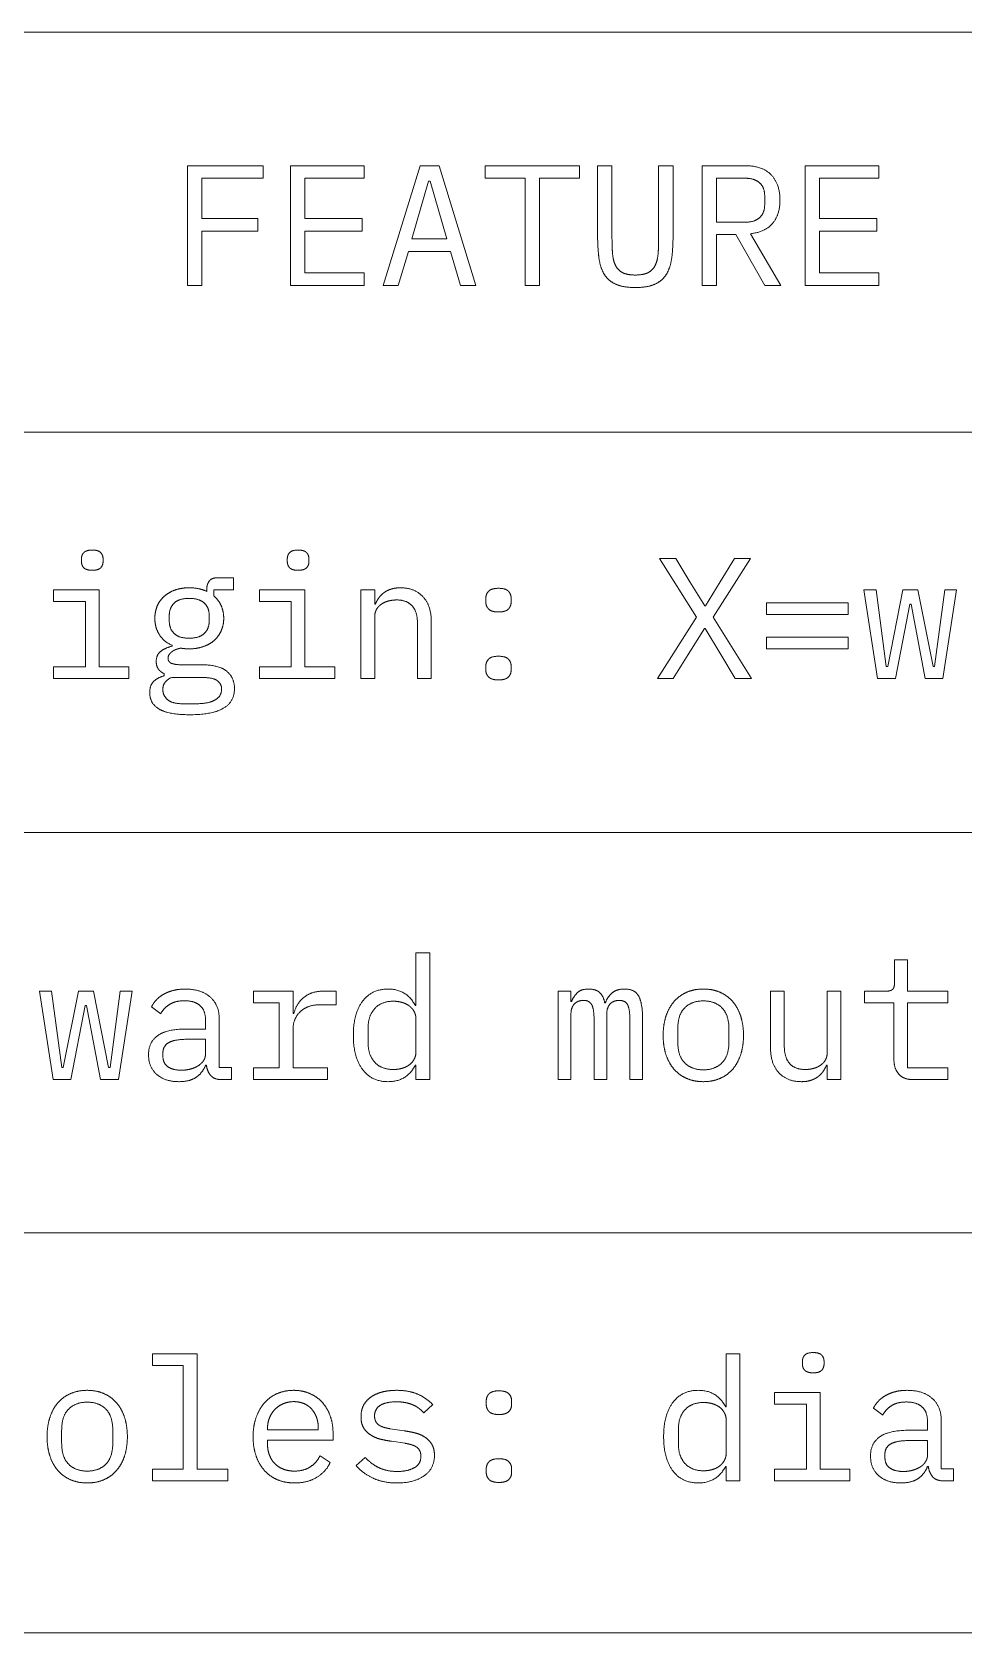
# Model space of a CAD drawing. Header units: millimetres. Extents: x 25 to 584, y 11 to 410.
# Drawn here: x 465.49 to 481.78, y 107.35 to 135.35 of the extents above; entities that cross this region are included whole.
import ezdxf

# ---------------------------------------------------------------- set-up
doc = ezdxf.new("R2010")
doc.units = ezdxf.units.MM
doc.layers.add('dims', color=7, linetype='Continuous', lineweight=5)

msp = doc.modelspace()

# ---------------------------------------------------------------- linework, layer by layer
at = {"layer": 'dims'}
for p, q in [((432.22, 135.35), (566.75, 135.35)), ((468.207, 133.011), (468.207, 130.917)), ((469.527, 133.011), (468.207, 133.011)), ((469.527, 132.792), (469.527, 133.011)), ((470.007, 133.011), (470.007, 130.917)), ((471.297, 133.011), (470.007, 133.011)), ((471.297, 132.792), (471.297, 133.011)), ((472.272, 133.011), (471.63, 130.917)), ((472.605, 133.011), (472.272, 133.011)), ((473.247, 130.917), (472.605, 133.011)), ((473.412, 133.011), (473.412, 132.792)), ((475.062, 133.011), (473.412, 133.011)), ((475.062, 132.792), (475.062, 133.011)), ((475.629, 133.011), (475.377, 133.011)), ((475.377, 133.011), (475.377, 131.814)), ((475.629, 131.754), (475.629, 133.011)), ((476.445, 133.011), (476.445, 131.754)), ((476.697, 133.011), (476.445, 133.011)), ((476.697, 131.814), (476.697, 133.011)), ((477.207, 133.011), (477.207, 130.917)), ((477.969, 133.011), (477.207, 133.011)), ((479.007, 133.011), (479.007, 130.917)), ((480.297, 133.011), (479.007, 133.011)), ((480.297, 132.792), (480.297, 133.011)), ((468.459, 132.792), (469.527, 132.792)), ((468.459, 132.087), (468.459, 132.792)), ((470.259, 132.792), (471.297, 132.792)), ((470.259, 132.087), (470.259, 132.792)), ((472.128, 131.733), (472.422, 132.744)), ((472.422, 132.744), (472.449, 132.744)), ((472.449, 132.744), (472.743, 131.733)), ((473.412, 132.792), (474.111, 132.792)), ((474.111, 132.792), (474.111, 130.917)), ((474.363, 132.792), (475.062, 132.792)), ((474.363, 130.917), (474.363, 132.792)), ((477.459, 132.792), (477.963, 132.792)), ((477.459, 132.024), (477.459, 132.792)), ((479.259, 132.792), (480.297, 132.792)), ((479.259, 132.087), (479.259, 132.792)), ((478.299, 132.486), (478.299, 132.33)), ((469.437, 132.087), (468.459, 132.087)), ((469.437, 131.868), (469.437, 132.087)), ((471.261, 132.087), (470.259, 132.087)), ((471.261, 131.868), (471.261, 132.087)), ((477.963, 132.024), (477.459, 132.024)), ((480.261, 132.087), (479.259, 132.087)), ((480.261, 131.868), (480.261, 132.087)), ((468.459, 131.868), (469.437, 131.868)), ((468.459, 130.917), (468.459, 131.868)), ((470.259, 131.868), (471.261, 131.868)), ((470.259, 131.136), (470.259, 131.868)), ((472.743, 131.733), (472.128, 131.733)), ((477.459, 130.917), (477.459, 131.811)), ((477.459, 131.811), (477.792, 131.811)), ((477.792, 131.811), (478.302, 130.917)), ((478.584, 130.917), (478.05, 131.823)), ((479.259, 131.868), (480.261, 131.868)), ((479.259, 131.136), (479.259, 131.868)), ((471.891, 130.917), (472.068, 131.514)), ((472.068, 131.514), (472.803, 131.514)), ((472.803, 131.514), (472.98, 130.917)), ((471.297, 131.136), (470.259, 131.136)), ((471.297, 130.917), (471.297, 131.136)), ((480.297, 131.136), (479.259, 131.136)), ((480.297, 130.917), (480.297, 131.136)), ((468.207, 130.917), (468.459, 130.917)), ((470.007, 130.917), (471.297, 130.917)), ((471.63, 130.917), (471.891, 130.917)), ((472.98, 130.917), (473.247, 130.917)), ((474.111, 130.917), (474.363, 130.917)), ((477.207, 130.917), (477.459, 130.917)), ((478.302, 130.917), (478.584, 130.917)), ((479.007, 130.917), (480.297, 130.917)), ((432.22, 128.35), (566.75, 128.35)), ((466.351, 126.137), (466.351, 126.089)), ((466.729, 126.089), (466.729, 126.137)), ((469.951, 126.137), (469.951, 126.089)), ((470.329, 126.089), (470.329, 126.137)), ((476.461, 126.14), (477.106, 125.114)), ((476.746, 126.14), (476.461, 126.14)), ((476.989, 125.735), (476.746, 126.14)), ((477.4, 125.117), (478.049, 126.14)), ((477.772, 126.14), (477.52, 125.735)), ((478.049, 126.14), (477.772, 126.14)), ((469.012, 125.804), (468.727, 125.804)), ((469.012, 125.594), (469.012, 125.804)), ((477.25, 125.312), (476.989, 125.735)), ((477.52, 125.735), (477.262, 125.312)), ((465.862, 125.594), (465.862, 125.39)), ((466.66, 125.594), (465.862, 125.594)), ((466.66, 124.25), (466.66, 125.594)), ((468.541, 125.594), (468.541, 125.567)), ((468.664, 125.594), (469.012, 125.594)), ((468.664, 125.489), (468.664, 125.594)), ((469.462, 125.594), (469.462, 125.39)), ((470.26, 125.594), (469.462, 125.594)), ((470.26, 124.25), (470.26, 125.594)), ((471.239, 125.594), (471.239, 124.046)), ((471.479, 125.594), (471.239, 125.594)), ((471.479, 125.342), (471.479, 125.594)), ((473.422, 125.441), (473.422, 125.387)), ((473.866, 125.387), (473.866, 125.441)), ((480.034, 125.594), (480.271, 124.046)), ((480.247, 125.594), (480.034, 125.594)), ((480.424, 124.256), (480.247, 125.594)), ((480.715, 125.594), (480.451, 124.256)), ((480.979, 125.594), (480.715, 125.594)), ((481.244, 124.256), (480.979, 125.594)), ((481.447, 125.594), (481.27, 124.256)), ((481.417, 124.046), (481.654, 125.594)), ((481.654, 125.594), (481.447, 125.594)), ((465.862, 125.39), (466.42, 125.39)), ((466.42, 125.39), (466.42, 124.25)), ((469.462, 125.39), (470.02, 125.39)), ((470.02, 125.39), (470.02, 124.25)), ((471.49, 125.342), (471.479, 125.342)), ((477.262, 125.312), (477.25, 125.312)), ((478.33, 125.366), (478.33, 125.162)), ((479.759, 125.366), (478.33, 125.366)), ((478.33, 125.162), (479.759, 125.162)), ((479.759, 125.162), (479.759, 125.366)), ((480.584, 124.046), (480.835, 125.342)), ((480.835, 125.342), (480.859, 125.342)), ((480.859, 125.342), (481.105, 124.046)), ((467.887, 125.054), (467.887, 125.141)), ((468.586, 125.141), (468.586, 125.054)), ((471.479, 124.046), (471.479, 125.12)), ((472.228, 124.997), (472.228, 124.046)), ((472.469, 124.046), (472.469, 125.039)), ((477.106, 125.114), (476.422, 124.046)), ((476.962, 124.463), (477.247, 124.919)), ((477.247, 124.919), (477.259, 124.919)), ((477.259, 124.919), (477.535, 124.463)), ((478.069, 124.046), (477.4, 125.117)), ((467.939, 124.622), (467.939, 124.61)), ((478.33, 124.766), (478.33, 124.562)), ((479.759, 124.766), (478.33, 124.766)), ((479.759, 124.562), (479.759, 124.766)), ((476.699, 124.046), (476.962, 124.463)), ((477.535, 124.463), (477.784, 124.046)), ((478.33, 124.562), (479.759, 124.562)), ((465.862, 124.25), (465.862, 124.046)), ((466.42, 124.25), (465.862, 124.25)), ((465.862, 124.046), (467.182, 124.046)), ((467.182, 124.25), (466.66, 124.25)), ((467.182, 124.046), (467.182, 124.25)), ((467.797, 124.127), (467.797, 124.091)), ((467.929, 124.061), (468.466, 124.061)), ((468.457, 124.283), (468.115, 124.283)), ((469.462, 124.25), (469.462, 124.046)), ((470.02, 124.25), (469.462, 124.25)), ((469.462, 124.046), (470.782, 124.046)), ((470.782, 124.25), (470.26, 124.25)), ((470.782, 124.046), (470.782, 124.25)), ((471.239, 124.046), (471.479, 124.046)), ((472.228, 124.046), (472.469, 124.046)), ((473.422, 124.253), (473.422, 124.199)), ((473.866, 124.199), (473.866, 124.253)), ((476.422, 124.046), (476.699, 124.046)), ((477.784, 124.046), (478.069, 124.046)), ((480.271, 124.046), (480.584, 124.046)), ((480.451, 124.256), (480.424, 124.256)), ((481.105, 124.046), (481.417, 124.046)), ((481.27, 124.256), (481.244, 124.256)), ((468.359, 123.602), (468.124, 123.602)), ((432.22, 121.35), (566.75, 121.35)), ((472.201, 119.248), (472.201, 118.324)), ((472.441, 119.248), (472.201, 119.248)), ((472.441, 117.028), (472.441, 119.248)), ((480.569, 119.122), (480.569, 118.717)), ((480.799, 119.122), (480.569, 119.122)), ((480.799, 118.576), (480.799, 119.122)), ((465.616, 118.576), (465.854, 117.028)), ((465.829, 118.576), (465.616, 118.576)), ((466.006, 117.238), (465.829, 118.576)), ((466.297, 118.576), (466.034, 117.238)), ((466.561, 118.576), (466.297, 118.576)), ((466.826, 117.238), (466.561, 118.576)), ((467.029, 118.576), (466.852, 117.238)), ((466.999, 117.028), (467.236, 118.576)), ((467.236, 118.576), (467.029, 118.576)), ((469.357, 118.576), (469.357, 118.372)), ((470.051, 118.576), (469.357, 118.576)), ((470.051, 118.186), (470.051, 118.576)), ((470.804, 118.576), (470.587, 118.576)), ((470.804, 118.336), (470.804, 118.576)), ((474.689, 118.576), (474.689, 117.028)), ((474.911, 118.576), (474.689, 118.576)), ((474.911, 118.396), (474.911, 118.576)), ((478.402, 118.576), (478.402, 117.583)), ((478.642, 118.576), (478.402, 118.576)), ((478.642, 117.625), (478.642, 118.576)), ((479.392, 118.576), (479.392, 117.502)), ((479.632, 118.576), (479.392, 118.576)), ((479.632, 117.028), (479.632, 118.576)), ((480.044, 118.576), (480.044, 118.372)), ((480.427, 118.576), (480.044, 118.576)), ((481.504, 118.576), (480.799, 118.576)), ((481.504, 118.372), (481.504, 118.576)), ((466.166, 117.028), (466.417, 118.324)), ((466.417, 118.324), (466.441, 118.324)), ((466.441, 118.324), (466.687, 117.028)), ((467.576, 118.3), (467.737, 118.18)), ((469.357, 118.372), (469.811, 118.372)), ((469.811, 118.372), (469.811, 117.232)), ((470.066, 118.186), (470.051, 118.186)), ((470.512, 118.336), (470.804, 118.336)), ((472.201, 118.324), (472.189, 118.324)), ((474.922, 118.396), (474.911, 118.396)), ((474.911, 117.028), (474.911, 118.165)), ((475.511, 118.369), (475.501, 118.369)), ((475.537, 117.028), (475.537, 118.165)), ((480.044, 118.372), (480.559, 118.372)), ((480.559, 118.372), (480.559, 117.382)), ((480.799, 118.372), (481.504, 118.372)), ((480.799, 117.232), (480.799, 118.372)), ((468.521, 117.913), (468.191, 117.913)), ((468.521, 118.066), (468.521, 117.913)), ((468.761, 117.238), (468.761, 118.09)), ((470.051, 117.232), (470.051, 117.901)), ((471.364, 117.67), (471.364, 117.934)), ((472.201, 118.081), (472.201, 117.523)), ((475.316, 118.063), (475.316, 117.028)), ((475.942, 118.063), (475.942, 117.028)), ((476.164, 117.028), (476.164, 118.102)), ((476.779, 117.691), (476.779, 117.913)), ((477.674, 117.913), (477.674, 117.691)), ((468.191, 117.733), (468.521, 117.733)), ((468.521, 117.733), (468.521, 117.478)), ((467.776, 117.436), (467.776, 117.499)), ((466.034, 117.238), (466.006, 117.238)), ((466.852, 117.238), (466.826, 117.238)), ((468.521, 117.28), (468.536, 117.28)), ((468.976, 117.238), (468.761, 117.238)), ((468.976, 117.028), (468.976, 117.238)), ((469.357, 117.232), (469.357, 117.028)), ((469.811, 117.232), (469.357, 117.232)), ((470.651, 117.232), (470.051, 117.232)), ((470.651, 117.028), (470.651, 117.232)), ((472.189, 117.28), (472.201, 117.28)), ((472.201, 117.28), (472.201, 117.028)), ((479.381, 117.28), (479.392, 117.28)), ((479.392, 117.28), (479.392, 117.028)), ((481.504, 117.232), (480.799, 117.232)), ((481.504, 117.028), (481.504, 117.232)), ((465.854, 117.028), (466.166, 117.028)), ((466.687, 117.028), (466.999, 117.028)), ((468.811, 117.028), (468.976, 117.028)), ((469.357, 117.028), (470.651, 117.028)), ((472.201, 117.028), (472.441, 117.028)), ((474.689, 117.028), (474.911, 117.028)), ((475.316, 117.028), (475.537, 117.028)), ((475.942, 117.028), (476.164, 117.028)), ((479.392, 117.028), (479.632, 117.028)), ((480.901, 117.028), (481.504, 117.028)), ((432.22, 114.35), (566.75, 114.35)), ((467.592, 112.23), (467.592, 112.026)), ((468.372, 112.23), (467.592, 112.23)), ((467.592, 112.026), (468.132, 112.026)), ((468.132, 112.026), (468.132, 110.214)), ((468.372, 110.214), (468.372, 112.23)), ((477.627, 112.23), (477.627, 111.306)), ((477.867, 112.23), (477.627, 112.23)), ((477.867, 110.01), (477.867, 112.23)), ((478.959, 112.101), (478.959, 112.053)), ((479.337, 112.053), (479.337, 112.101)), ((478.47, 111.558), (478.47, 111.354)), ((479.268, 111.558), (478.47, 111.558)), ((479.268, 110.214), (479.268, 111.558)), ((472.338, 111.198), (472.494, 111.345)), ((473.43, 111.405), (473.43, 111.351)), ((473.874, 111.351), (473.874, 111.405)), ((477.627, 111.306), (477.615, 111.306)), ((478.47, 111.354), (479.028, 111.354)), ((479.028, 111.354), (479.028, 110.214)), ((480.201, 111.282), (480.363, 111.162)), ((466.005, 110.673), (466.005, 110.895)), ((466.899, 110.895), (466.899, 110.673)), ((469.605, 110.904), (469.605, 110.925)), ((470.493, 110.904), (469.605, 110.904)), ((470.493, 110.937), (470.493, 110.904)), ((471.993, 110.886), (471.75, 110.922)), ((476.79, 110.652), (476.79, 110.916)), ((477.627, 111.063), (477.627, 110.505)), ((481.146, 110.895), (480.816, 110.895)), ((481.146, 111.048), (481.146, 110.895)), ((481.386, 110.22), (481.386, 111.072)), ((469.605, 110.724), (470.751, 110.724)), ((469.605, 110.652), (469.605, 110.724)), ((470.751, 110.724), (470.751, 110.838)), ((471.771, 110.703), (472.014, 110.667)), ((480.816, 110.715), (481.146, 110.715)), ((481.146, 110.715), (481.146, 110.46)), ((470.7, 110.331), (470.523, 110.451)), ((471.315, 110.418), (471.153, 110.277)), ((480.402, 110.418), (480.402, 110.481)), ((467.592, 110.214), (467.592, 110.01)), ((468.132, 110.214), (467.592, 110.214)), ((468.912, 110.214), (468.372, 110.214)), ((468.912, 110.01), (468.912, 110.214)), ((473.43, 110.217), (473.43, 110.163)), ((473.874, 110.163), (473.874, 110.217)), ((477.615, 110.262), (477.627, 110.262)), ((477.627, 110.262), (477.627, 110.01)), ((478.47, 110.214), (478.47, 110.01)), ((479.028, 110.214), (478.47, 110.214)), ((479.79, 110.214), (479.268, 110.214)), ((479.79, 110.01), (479.79, 110.214)), ((481.146, 110.262), (481.161, 110.262)), ((481.602, 110.22), (481.386, 110.22)), ((481.602, 110.01), (481.602, 110.22)), ((467.592, 110.01), (468.912, 110.01)), ((477.627, 110.01), (477.867, 110.01)), ((478.47, 110.01), (479.79, 110.01)), ((481.437, 110.01), (481.602, 110.01)), ((432.22, 107.35), (566.75, 107.35))]:
    msp.add_line(p, q, dxfattribs=at)
for points in [[(477.969, 133.011), (478.26, 133.011), (478.413, 132.852)], [(478.211, 132.712), (478.122, 132.792), (477.963, 132.792)], [(478.413, 132.852), (478.566, 132.693), (478.566, 132.408)], [(478.299, 132.486), (478.299, 132.633), (478.211, 132.712)], [(478.211, 132.104), (478.299, 132.183), (478.299, 132.33)], [(478.566, 132.408), (478.566, 132.153), (478.434, 132)], [(477.963, 132.024), (478.122, 132.024), (478.211, 132.104)], [(478.434, 132), (478.302, 131.847), (478.05, 131.823)], [(475.4, 131.406), (475.377, 131.58), (475.377, 131.814)], [(475.629, 131.754), (475.629, 131.601), (475.638, 131.481)], [(476.436, 131.481), (476.445, 131.601), (476.445, 131.754)], [(476.697, 131.814), (476.697, 131.58), (476.675, 131.406)], [(475.492, 131.115), (475.422, 131.232), (475.4, 131.406)], [(475.638, 131.481), (475.647, 131.361), (475.686, 131.276)], [(476.388, 131.276), (476.427, 131.361), (476.436, 131.481)], [(476.675, 131.406), (476.652, 131.232), (476.582, 131.115)], [(475.694, 130.94), (475.563, 130.998), (475.492, 131.115)], [(475.686, 131.276), (475.725, 131.19), (475.807, 131.145)], [(475.807, 131.145), (475.89, 131.1), (476.037, 131.1)], [(476.037, 131.1), (476.184, 131.1), (476.267, 131.145)], [(476.267, 131.145), (476.349, 131.19), (476.388, 131.276)], [(476.582, 131.115), (476.511, 130.998), (476.381, 130.94)], [(476.037, 130.881), (475.824, 130.881), (475.694, 130.94)], [(476.381, 130.94), (476.25, 130.881), (476.037, 130.881)], [(466.393, 126.246), (466.435, 126.29), (466.54, 126.29)], [(466.54, 126.29), (466.645, 126.29), (466.687, 126.246)], [(469.993, 126.246), (470.035, 126.29), (470.14, 126.29)], [(470.14, 126.29), (470.245, 126.29), (470.287, 126.246)], [(466.351, 126.137), (466.351, 126.203), (466.393, 126.246)], [(466.393, 125.979), (466.351, 126.023), (466.351, 126.089)], [(466.687, 126.246), (466.729, 126.203), (466.729, 126.137)], [(466.729, 126.089), (466.729, 126.023), (466.687, 125.979)], [(469.951, 126.137), (469.951, 126.203), (469.993, 126.246)], [(469.993, 125.979), (469.951, 126.023), (469.951, 126.089)], [(470.287, 126.246), (470.329, 126.203), (470.329, 126.137)], [(470.329, 126.089), (470.329, 126.023), (470.287, 125.979)], [(466.54, 125.936), (466.435, 125.936), (466.393, 125.979)], [(466.687, 125.979), (466.645, 125.936), (466.54, 125.936)], [(468.541, 125.594), (468.541, 125.684), (468.583, 125.744)], [(468.583, 125.744), (468.625, 125.804), (468.727, 125.804)], [(470.14, 125.936), (470.035, 125.936), (469.993, 125.979)], [(470.287, 125.979), (470.245, 125.936), (470.14, 125.936)], [(467.677, 125.312), (467.719, 125.411), (467.799, 125.481)], [(467.799, 125.481), (467.879, 125.552), (467.989, 125.591)], [(468.235, 125.444), (468.055, 125.444), (467.971, 125.361)], [(467.989, 125.591), (468.1, 125.63), (468.235, 125.63)], [(468.235, 125.63), (468.409, 125.63), (468.541, 125.567)], [(468.501, 125.361), (468.415, 125.444), (468.235, 125.444)], [(468.664, 125.489), (468.749, 125.417), (468.794, 125.318)], [(471.49, 125.342), (471.514, 125.399), (471.55, 125.451)], [(471.55, 125.451), (471.586, 125.504), (471.639, 125.543)], [(471.639, 125.543), (471.691, 125.582), (471.763, 125.606)], [(471.763, 125.606), (471.835, 125.63), (471.931, 125.63)], [(471.931, 125.63), (472.174, 125.63), (472.321, 125.475)], [(472.321, 125.475), (472.469, 125.321), (472.469, 125.039)], [(473.422, 125.441), (473.422, 125.519), (473.472, 125.57)], [(473.472, 125.57), (473.521, 125.621), (473.644, 125.621)], [(473.644, 125.621), (473.767, 125.621), (473.817, 125.57)], [(473.817, 125.57), (473.866, 125.519), (473.866, 125.441)], [(467.635, 125.096), (467.635, 125.213), (467.677, 125.312)], [(467.971, 125.361), (467.887, 125.279), (467.887, 125.141)], [(468.586, 125.141), (468.586, 125.279), (468.501, 125.361)], [(468.794, 125.318), (468.839, 125.219), (468.839, 125.096)], [(471.511, 125.252), (471.479, 125.195), (471.479, 125.12)], [(471.598, 125.345), (471.544, 125.309), (471.511, 125.252)], [(471.721, 125.399), (471.652, 125.381), (471.598, 125.345)], [(471.862, 125.417), (471.79, 125.417), (471.721, 125.399)], [(472.135, 125.313), (472.042, 125.417), (471.862, 125.417)], [(472.228, 124.997), (472.228, 125.21), (472.135, 125.313)], [(473.472, 125.258), (473.422, 125.309), (473.422, 125.387)], [(473.644, 125.207), (473.521, 125.207), (473.472, 125.258)], [(473.817, 125.258), (473.767, 125.207), (473.644, 125.207)], [(473.866, 125.387), (473.866, 125.309), (473.817, 125.258)], [(467.715, 124.808), (467.635, 124.931), (467.635, 125.096)], [(467.887, 125.054), (467.887, 124.916), (467.971, 124.832)], [(468.501, 124.832), (468.586, 124.916), (468.586, 125.054)], [(468.839, 125.096), (468.839, 124.979), (468.795, 124.88)], [(467.939, 124.622), (467.794, 124.685), (467.715, 124.808)], [(467.739, 124.52), (467.819, 124.58), (467.939, 124.61)], [(467.971, 124.832), (468.055, 124.748), (468.235, 124.748)], [(468.235, 124.748), (468.415, 124.748), (468.501, 124.832)], [(468.483, 124.601), (468.37, 124.562), (468.235, 124.562)], [(468.673, 124.71), (468.595, 124.64), (468.483, 124.601)], [(468.795, 124.88), (468.751, 124.781), (468.673, 124.71)], [(467.659, 124.34), (467.659, 124.46), (467.739, 124.52)], [(467.695, 124.211), (467.659, 124.262), (467.659, 124.34)], [(467.887, 124.466), (467.866, 124.436), (467.866, 124.397)], [(467.866, 124.397), (467.866, 124.328), (467.935, 124.305)], [(467.941, 124.518), (467.909, 124.496), (467.887, 124.466)], [(468.013, 124.554), (467.974, 124.541), (467.941, 124.518)], [(468.089, 124.574), (468.052, 124.568), (468.013, 124.554)], [(468.16, 124.565), (468.124, 124.568), (468.089, 124.574)], [(468.235, 124.562), (468.196, 124.562), (468.16, 124.565)], [(473.422, 124.253), (473.422, 124.331), (473.472, 124.382)], [(473.472, 124.382), (473.521, 124.433), (473.644, 124.433)], [(473.644, 124.433), (473.767, 124.433), (473.817, 124.382)], [(473.817, 124.382), (473.866, 124.331), (473.866, 124.253)], [(467.611, 123.989), (467.677, 124.058), (467.797, 124.091)], [(467.797, 124.127), (467.731, 124.16), (467.695, 124.211)], [(467.929, 124.061), (467.774, 123.998), (467.774, 123.851)], [(467.935, 124.305), (468.004, 124.283), (468.115, 124.283)], [(468.457, 124.283), (468.757, 124.283), (468.892, 124.17)], [(468.727, 124.005), (468.652, 124.061), (468.466, 124.061)], [(468.892, 124.17), (469.027, 124.058), (469.027, 123.869)], [(473.472, 124.07), (473.422, 124.121), (473.422, 124.199)], [(473.644, 124.019), (473.521, 124.019), (473.472, 124.07)], [(473.817, 124.07), (473.767, 124.019), (473.644, 124.019)], [(473.866, 124.199), (473.866, 124.121), (473.817, 124.07)], [(467.545, 123.794), (467.545, 123.92), (467.611, 123.989)], [(467.709, 123.509), (467.545, 123.608), (467.545, 123.794)], [(467.774, 123.851), (467.774, 123.749), (467.854, 123.675)], [(468.685, 123.666), (468.802, 123.731), (468.802, 123.857)], [(468.802, 123.857), (468.802, 123.95), (468.727, 124.005)], [(469.027, 123.869), (469.027, 123.635), (468.832, 123.522)], [(468.247, 123.41), (467.872, 123.41), (467.709, 123.509)], [(467.854, 123.675), (467.935, 123.602), (468.124, 123.602)], [(468.832, 123.522), (468.637, 123.41), (468.247, 123.41)], [(468.359, 123.602), (468.569, 123.602), (468.685, 123.666)], [(467.656, 118.417), (467.707, 118.474), (467.782, 118.517)], [(467.782, 118.517), (467.857, 118.561), (467.953, 118.586)], [(467.953, 118.586), (468.049, 118.612), (468.166, 118.612)], [(468.166, 118.612), (468.439, 118.612), (468.6, 118.474)], [(468.6, 118.474), (468.761, 118.336), (468.761, 118.09)], [(470.066, 118.186), (470.114, 118.369), (470.247, 118.472)], [(470.247, 118.472), (470.381, 118.576), (470.587, 118.576)], [(471.267, 118.399), (471.427, 118.612), (471.712, 118.612)], [(471.712, 118.612), (472.039, 118.612), (472.189, 118.324)], [(474.922, 118.396), (474.959, 118.486), (475.025, 118.549)], [(475.025, 118.549), (475.091, 118.612), (475.219, 118.612)], [(475.219, 118.612), (475.354, 118.612), (475.42, 118.545)], [(475.42, 118.545), (475.486, 118.477), (475.501, 118.369)], [(475.511, 118.369), (475.552, 118.474), (475.63, 118.543)], [(475.63, 118.543), (475.709, 118.612), (475.846, 118.612)], [(475.846, 118.612), (476.036, 118.612), (476.1, 118.48)], [(476.1, 118.48), (476.164, 118.348), (476.164, 118.102)], [(476.712, 118.391), (476.804, 118.498), (476.934, 118.555)], [(476.934, 118.555), (477.064, 118.612), (477.226, 118.612)], [(477.226, 118.612), (477.389, 118.612), (477.519, 118.555)], [(477.519, 118.555), (477.649, 118.498), (477.741, 118.391)], [(480.427, 118.576), (480.506, 118.576), (480.537, 118.607)], [(480.537, 118.607), (480.569, 118.639), (480.569, 118.717)], [(467.576, 118.3), (467.606, 118.36), (467.656, 118.417)], [(467.896, 118.346), (467.797, 118.285), (467.737, 118.18)], [(468.151, 118.408), (467.996, 118.408), (467.896, 118.346)], [(468.425, 118.322), (468.329, 118.408), (468.151, 118.408)], [(468.521, 118.066), (468.521, 118.237), (468.425, 118.322)], [(470.178, 118.216), (470.051, 118.096), (470.051, 117.901)], [(470.512, 118.336), (470.306, 118.336), (470.178, 118.216)], [(471.106, 117.802), (471.106, 118.186), (471.267, 118.399)], [(471.48, 118.271), (471.364, 118.144), (471.364, 117.934)], [(471.806, 118.399), (471.595, 118.399), (471.48, 118.271)], [(471.959, 118.378), (471.886, 118.399), (471.806, 118.399)], [(472.085, 118.316), (472.031, 118.357), (471.959, 118.378)], [(472.17, 118.217), (472.139, 118.276), (472.085, 118.316)], [(472.201, 118.081), (472.201, 118.159), (472.17, 118.217)], [(474.972, 118.352), (474.911, 118.291), (474.911, 118.165)], [(475.129, 118.414), (475.034, 118.414), (474.972, 118.352)], [(475.275, 118.337), (475.234, 118.414), (475.129, 118.414)], [(475.316, 118.063), (475.316, 118.261), (475.275, 118.337)], [(475.597, 118.352), (475.537, 118.291), (475.537, 118.165)], [(475.754, 118.414), (475.657, 118.414), (475.597, 118.352)], [(475.902, 118.337), (475.861, 118.414), (475.754, 118.414)], [(475.942, 118.063), (475.942, 118.261), (475.902, 118.337)], [(476.572, 118.135), (476.621, 118.285), (476.712, 118.391)], [(476.902, 118.285), (476.779, 118.165), (476.779, 117.913)], [(477.226, 118.405), (477.026, 118.405), (476.902, 118.285)], [(477.55, 118.285), (477.427, 118.405), (477.226, 118.405)], [(477.674, 117.913), (477.674, 118.165), (477.55, 118.285)], [(477.741, 118.391), (477.832, 118.285), (477.88, 118.135)], [(467.682, 117.796), (467.839, 117.913), (468.191, 117.913)], [(476.524, 117.802), (476.524, 117.985), (476.572, 118.135)], [(477.88, 118.135), (477.929, 117.985), (477.929, 117.802)], [(467.524, 117.463), (467.524, 117.679), (467.682, 117.796)], [(467.875, 117.673), (467.776, 117.613), (467.776, 117.499)], [(468.191, 117.733), (467.974, 117.733), (467.875, 117.673)], [(471.267, 117.205), (471.106, 117.418), (471.106, 117.802)], [(471.364, 117.67), (471.364, 117.46), (471.48, 117.332)], [(476.572, 117.467), (476.524, 117.616), (476.524, 117.802)], [(476.779, 117.691), (476.779, 117.439), (476.902, 117.319)], [(477.55, 117.319), (477.674, 117.439), (477.674, 117.691)], [(477.929, 117.802), (477.929, 117.616), (477.88, 117.467)], [(478.642, 117.625), (478.642, 117.412), (478.735, 117.309)], [(467.668, 117.118), (467.524, 117.244), (467.524, 117.463)], [(467.776, 117.436), (467.776, 117.316), (467.862, 117.254)], [(468.4, 117.275), (468.457, 117.313), (468.489, 117.365)], [(468.489, 117.365), (468.521, 117.418), (468.521, 117.478)], [(471.48, 117.332), (471.595, 117.205), (471.806, 117.205)], [(472.085, 117.287), (472.139, 117.328), (472.17, 117.386)], [(472.17, 117.386), (472.201, 117.445), (472.201, 117.523)], [(476.712, 117.212), (476.621, 117.319), (476.572, 117.467)], [(477.88, 117.467), (477.832, 117.319), (477.741, 117.212)], [(478.549, 117.146), (478.402, 117.301), (478.402, 117.583)], [(479.272, 117.277), (479.326, 117.313), (479.359, 117.368)], [(479.359, 117.368), (479.392, 117.424), (479.392, 117.502)], [(480.642, 117.127), (480.559, 117.226), (480.559, 117.382)], [(468.055, 116.992), (467.812, 116.992), (467.668, 117.118)], [(467.862, 117.254), (467.947, 117.193), (468.097, 117.193)], [(468.357, 117.069), (468.244, 116.992), (468.055, 116.992)], [(468.097, 117.193), (468.191, 117.193), (468.267, 117.215)], [(468.267, 117.215), (468.344, 117.238), (468.4, 117.275)], [(468.521, 117.28), (468.469, 117.145), (468.357, 117.069)], [(468.611, 117.1), (468.551, 117.172), (468.536, 117.28)], [(468.811, 117.028), (468.671, 117.028), (468.611, 117.1)], [(471.712, 116.992), (471.427, 116.992), (471.267, 117.205)], [(472.189, 117.28), (472.039, 116.992), (471.712, 116.992)], [(471.806, 117.205), (471.886, 117.205), (471.959, 117.226)], [(471.959, 117.226), (472.031, 117.247), (472.085, 117.287)], [(476.934, 117.049), (476.804, 117.106), (476.712, 117.212)], [(476.902, 117.319), (477.026, 117.199), (477.226, 117.199)], [(477.226, 116.992), (477.064, 116.992), (476.934, 117.049)], [(477.226, 117.199), (477.427, 117.199), (477.55, 117.319)], [(477.519, 117.049), (477.389, 116.992), (477.226, 116.992)], [(477.741, 117.212), (477.649, 117.106), (477.519, 117.049)], [(478.939, 116.992), (478.696, 116.992), (478.549, 117.146)], [(478.735, 117.309), (478.829, 117.205), (479.009, 117.205)], [(479.009, 117.205), (479.081, 117.205), (479.15, 117.223)], [(479.232, 117.079), (479.179, 117.04), (479.107, 117.016)], [(479.15, 117.223), (479.219, 117.241), (479.272, 117.277)], [(479.32, 117.17), (479.284, 117.118), (479.232, 117.079)], [(479.381, 117.28), (479.356, 117.223), (479.32, 117.17)], [(480.901, 117.028), (480.724, 117.028), (480.642, 117.127)], [(479.107, 117.016), (479.036, 116.992), (478.939, 116.992)], [(478.959, 112.101), (478.959, 112.167), (479.001, 112.211)], [(479.001, 111.944), (478.959, 111.987), (478.959, 112.053)], [(479.001, 112.211), (479.043, 112.254), (479.148, 112.254)], [(479.148, 112.254), (479.253, 112.254), (479.295, 112.211)], [(479.295, 112.211), (479.337, 112.167), (479.337, 112.101)], [(479.337, 112.053), (479.337, 111.987), (479.295, 111.944)], [(479.148, 111.9), (479.043, 111.9), (479.001, 111.944)], [(479.295, 111.944), (479.253, 111.9), (479.148, 111.9)], [(465.937, 111.374), (466.029, 111.48), (466.159, 111.537)], [(466.159, 111.537), (466.29, 111.594), (466.452, 111.594)], [(466.452, 111.594), (466.614, 111.594), (466.744, 111.537)], [(466.744, 111.537), (466.875, 111.48), (466.966, 111.374)], [(469.551, 111.374), (469.644, 111.48), (469.774, 111.537)], [(469.774, 111.537), (469.905, 111.594), (470.064, 111.594)], [(470.064, 111.594), (470.22, 111.594), (470.347, 111.537)], [(470.347, 111.537), (470.475, 111.48), (470.565, 111.38)], [(471.286, 111.335), (471.333, 111.42), (471.417, 111.479)], [(471.417, 111.479), (471.501, 111.537), (471.615, 111.566)], [(471.615, 111.566), (471.729, 111.594), (471.864, 111.594)], [(471.864, 111.594), (472.074, 111.594), (472.228, 111.528)], [(472.228, 111.528), (472.383, 111.462), (472.494, 111.345)], [(473.43, 111.405), (473.43, 111.483), (473.479, 111.534)], [(473.479, 111.534), (473.529, 111.585), (473.652, 111.585)], [(473.652, 111.585), (473.775, 111.585), (473.824, 111.534)], [(473.824, 111.534), (473.874, 111.483), (473.874, 111.405)], [(476.692, 111.381), (476.853, 111.594), (477.138, 111.594)], [(477.138, 111.594), (477.465, 111.594), (477.615, 111.306)], [(480.282, 111.399), (480.333, 111.456), (480.408, 111.499)], [(480.408, 111.499), (480.483, 111.543), (480.579, 111.569)], [(480.579, 111.569), (480.675, 111.594), (480.792, 111.594)], [(480.792, 111.594), (481.065, 111.594), (481.225, 111.456)], [(481.225, 111.456), (481.386, 111.318), (481.386, 111.072)], [(465.798, 111.117), (465.846, 111.267), (465.937, 111.374)], [(466.128, 111.267), (466.005, 111.147), (466.005, 110.895)], [(466.452, 111.387), (466.251, 111.387), (466.128, 111.267)], [(466.776, 111.267), (466.653, 111.387), (466.452, 111.387)], [(466.899, 110.895), (466.899, 111.147), (466.776, 111.267)], [(466.966, 111.374), (467.058, 111.267), (467.106, 111.117)], [(469.405, 111.117), (469.458, 111.267), (469.551, 111.374)], [(469.735, 111.261), (469.674, 111.198), (469.639, 111.113)], [(469.881, 111.36), (469.797, 111.324), (469.735, 111.261)], [(470.064, 111.396), (469.965, 111.396), (469.881, 111.36)], [(470.239, 111.363), (470.16, 111.396), (470.064, 111.396)], [(470.374, 111.269), (470.319, 111.33), (470.239, 111.363)], [(470.461, 111.123), (470.43, 111.207), (470.374, 111.269)], [(470.565, 111.38), (470.655, 111.279), (470.703, 111.141)], [(471.24, 111.132), (471.24, 111.249), (471.286, 111.335)], [(471.574, 111.33), (471.477, 111.267), (471.477, 111.147)], [(471.855, 111.393), (471.672, 111.393), (471.574, 111.33)], [(472.035, 111.375), (471.957, 111.393), (471.855, 111.393)], [(472.171, 111.329), (472.113, 111.357), (472.035, 111.375)], [(472.27, 111.265), (472.23, 111.3), (472.171, 111.329)], [(472.338, 111.198), (472.311, 111.231), (472.27, 111.265)], [(473.479, 111.222), (473.43, 111.273), (473.43, 111.351)], [(473.652, 111.171), (473.529, 111.171), (473.479, 111.222)], [(473.824, 111.222), (473.775, 111.171), (473.652, 111.171)], [(473.874, 111.351), (473.874, 111.273), (473.824, 111.222)], [(476.532, 110.784), (476.532, 111.168), (476.692, 111.381)], [(476.905, 111.253), (476.79, 111.126), (476.79, 110.916)], [(477.231, 111.381), (477.021, 111.381), (476.905, 111.253)], [(477.384, 111.36), (477.312, 111.381), (477.231, 111.381)], [(477.51, 111.299), (477.456, 111.339), (477.384, 111.36)], [(477.595, 111.199), (477.564, 111.258), (477.51, 111.299)], [(477.627, 111.063), (477.627, 111.141), (477.595, 111.199)], [(480.201, 111.282), (480.231, 111.342), (480.282, 111.399)], [(480.522, 111.329), (480.423, 111.267), (480.363, 111.162)], [(480.777, 111.39), (480.621, 111.39), (480.522, 111.329)], [(481.05, 111.305), (480.954, 111.39), (480.777, 111.39)], [(481.146, 111.048), (481.146, 111.219), (481.05, 111.305)], [(465.75, 110.784), (465.75, 110.967), (465.798, 111.117)], [(467.106, 111.117), (467.154, 110.967), (467.154, 110.784)], [(469.353, 110.781), (469.353, 110.967), (469.405, 111.117)], [(469.639, 111.113), (469.605, 111.027), (469.605, 110.925)], [(470.493, 110.937), (470.493, 111.039), (470.461, 111.123)], [(470.703, 111.141), (470.751, 111.003), (470.751, 110.838)], [(471.292, 110.928), (471.24, 111.006), (471.24, 111.132)], [(471.423, 110.804), (471.345, 110.85), (471.292, 110.928)], [(471.477, 111.147), (471.477, 111.087), (471.499, 111.046)], [(471.499, 111.046), (471.522, 111.006), (471.561, 110.982)], [(471.561, 110.982), (471.6, 110.958), (471.649, 110.944)], [(471.649, 110.944), (471.699, 110.931), (471.75, 110.922)], [(471.993, 110.886), (472.077, 110.874), (472.17, 110.853)], [(480.307, 110.778), (480.465, 110.895), (480.816, 110.895)], [(465.798, 110.449), (465.75, 110.598), (465.75, 110.784)], [(466.005, 110.673), (466.005, 110.421), (466.128, 110.301)], [(466.776, 110.301), (466.899, 110.421), (466.899, 110.673)], [(467.154, 110.784), (467.154, 110.598), (467.106, 110.449)], [(469.404, 110.449), (469.353, 110.598), (469.353, 110.781)], [(469.605, 110.652), (469.605, 110.55), (469.638, 110.463)], [(471.595, 110.736), (471.501, 110.757), (471.423, 110.804)], [(471.771, 110.703), (471.69, 110.715), (471.595, 110.736)], [(472.116, 110.644), (472.068, 110.658), (472.014, 110.667)], [(472.203, 110.607), (472.164, 110.631), (472.116, 110.644)], [(472.17, 110.853), (472.263, 110.832), (472.341, 110.786)], [(472.264, 110.543), (472.242, 110.583), (472.203, 110.607)], [(472.341, 110.786), (472.419, 110.739), (472.471, 110.661)], [(472.471, 110.661), (472.524, 110.583), (472.524, 110.457)], [(476.692, 110.187), (476.532, 110.4), (476.532, 110.784)], [(476.79, 110.652), (476.79, 110.442), (476.905, 110.315)], [(480.15, 110.445), (480.15, 110.661), (480.307, 110.778)], [(480.501, 110.655), (480.402, 110.595), (480.402, 110.481)], [(480.816, 110.715), (480.6, 110.715), (480.501, 110.655)], [(465.937, 110.194), (465.846, 110.301), (465.798, 110.449)], [(467.106, 110.449), (467.058, 110.301), (466.966, 110.194)], [(469.549, 110.194), (469.455, 110.301), (469.404, 110.449)], [(469.638, 110.463), (469.671, 110.376), (469.732, 110.313)], [(470.349, 110.253), (470.463, 110.325), (470.523, 110.451)], [(470.7, 110.331), (470.631, 110.175), (470.47, 110.075)], [(471.315, 110.418), (471.426, 110.301), (471.558, 110.238)], [(472.171, 110.24), (472.287, 110.304), (472.287, 110.442)], [(472.287, 110.442), (472.287, 110.502), (472.264, 110.543)], [(472.524, 110.457), (472.524, 110.226), (472.345, 110.1)], [(473.43, 110.217), (473.43, 110.295), (473.479, 110.346)], [(473.479, 110.346), (473.529, 110.397), (473.652, 110.397)], [(473.652, 110.397), (473.775, 110.397), (473.824, 110.346)], [(473.824, 110.346), (473.874, 110.295), (473.874, 110.217)], [(477.51, 110.27), (477.564, 110.31), (477.595, 110.369)], [(477.595, 110.369), (477.627, 110.427), (477.627, 110.505)], [(480.294, 110.1), (480.15, 110.226), (480.15, 110.445)], [(480.402, 110.418), (480.402, 110.298), (480.487, 110.236)], [(481.026, 110.258), (481.083, 110.295), (481.114, 110.348)], [(481.114, 110.348), (481.146, 110.4), (481.146, 110.46)], [(466.159, 110.031), (466.029, 110.088), (465.937, 110.194)], [(466.128, 110.301), (466.251, 110.181), (466.452, 110.181)], [(466.452, 110.181), (466.653, 110.181), (466.776, 110.301)], [(466.966, 110.194), (466.875, 110.088), (466.744, 110.031)], [(469.777, 110.031), (469.644, 110.088), (469.549, 110.194)], [(469.732, 110.313), (469.794, 110.25), (469.882, 110.215)], [(469.882, 110.215), (469.971, 110.181), (470.079, 110.181)], [(470.079, 110.181), (470.235, 110.181), (470.349, 110.253)], [(470.47, 110.075), (470.31, 109.974), (470.079, 109.974)], [(471.451, 110.057), (471.276, 110.139), (471.153, 110.277)], [(471.87, 109.974), (471.627, 109.974), (471.451, 110.057)], [(471.558, 110.238), (471.69, 110.175), (471.876, 110.175)], [(472.345, 110.1), (472.167, 109.974), (471.87, 109.974)], [(471.876, 110.175), (472.056, 110.175), (472.171, 110.24)], [(473.479, 110.034), (473.43, 110.085), (473.43, 110.163)], [(473.874, 110.163), (473.874, 110.085), (473.824, 110.034)], [(477.138, 109.974), (476.853, 109.974), (476.692, 110.187)], [(476.905, 110.315), (477.021, 110.187), (477.231, 110.187)], [(477.615, 110.262), (477.465, 109.974), (477.138, 109.974)], [(477.231, 110.187), (477.312, 110.187), (477.384, 110.208)], [(477.384, 110.208), (477.456, 110.229), (477.51, 110.27)], [(480.681, 109.974), (480.438, 109.974), (480.294, 110.1)], [(480.487, 110.236), (480.573, 110.175), (480.723, 110.175)], [(480.982, 110.051), (480.87, 109.974), (480.681, 109.974)], [(480.723, 110.175), (480.816, 110.175), (480.892, 110.198)], [(480.892, 110.198), (480.969, 110.22), (481.026, 110.258)], [(481.146, 110.262), (481.095, 110.127), (480.982, 110.051)], [(481.236, 110.082), (481.176, 110.154), (481.161, 110.262)], [(481.437, 110.01), (481.296, 110.01), (481.236, 110.082)], [(466.452, 109.974), (466.29, 109.974), (466.159, 110.031)], [(466.744, 110.031), (466.614, 109.974), (466.452, 109.974)], [(470.079, 109.974), (469.911, 109.974), (469.777, 110.031)], [(473.652, 109.983), (473.529, 109.983), (473.479, 110.034)], [(473.824, 110.034), (473.775, 109.983), (473.652, 109.983)]]:
    msp.add_open_spline(points, degree=2, dxfattribs=at)

doc.saveas('drawing.dxf')
